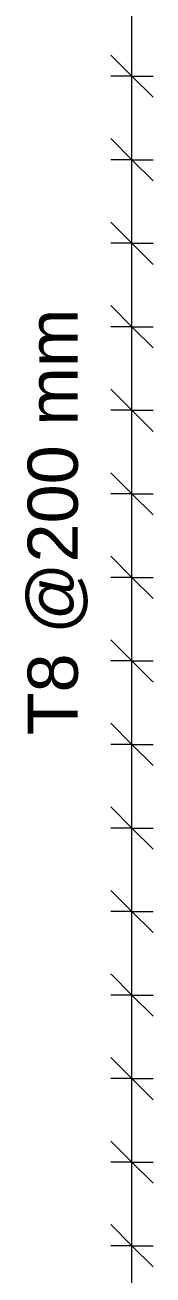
# Model space of a CAD drawing. Header units: millimetres. Extents: x -22025 to -1429, y -2879 to 29261.
# Drawn here: x -16735 to -16431, y 1601 to 4558 of the extents above; entities that cross this region are included whole.
import ezdxf

# ---------------------------------------------------------------- set-up
doc = ezdxf.new("R2010")
doc.units = ezdxf.units.MM
for name, color, linetype, lineweight in [('A-ANNO-DIMS', 211, 'Continuous', 9), ('A-ANNO-DIMS-50', 211, 'Continuous', 9), ('S-RBAR-IDEN', 171, 'Continuous', 9)]:
    doc.layers.add(name, color=color, linetype=linetype, lineweight=lineweight)
doc.styles.add('Arial', font='arial.ttf', dxfattribs={"height": 119.0625})
doc.dimstyles.new('Arrow_Filled_-_2_5_NI_UI_1', dxfattribs={"dimscale": 304.8, "dimtxt": 130.920493, "dimasz": 0.328084, "dimexe": 0.164042, "dimexo": 0.0625, "dimgap": 0.164042, "dimtad": 1, "dimdec": 4, "dimzin": 0, "dimdsep": 46, "dimtxsty": 'Arial', "dimblk1": 'OBLIQUE', "dimblk2": 'OBLIQUE', "dimsah": 1, "dimcen": 0.09, "dimazin": 0, "dimtfac": 1, "dimtdec": 4, "dimtix": 1, "dimtmove": 0, "dimatfit": 3, "dimfxl": 0.164042, "dimfxlon": 1, "dimtvp": 1, "dimtolj": 1, "dimtzin": 0, "dimarcsym": 2})

# ---------------------------------------------------------------- blocks, each defined once
blk = doc.blocks.new('DIMBLOCK96-Elevation Front Copy 1')
at = {"layer": 'A-ANNO-DIMS-50'}
for p, q in [((-16481, 1670), (-16531, 1720)), ((-16481, 1670), (-16531, 1670)), ((-16481, 1472.3), (-16481, 1670)), ((-16481, 1670), (-16431, 1620)), ((-16481, 1670), (-16431, 1670)), ((-16481, 1472.3), (-16531, 1522.3)), ((-16481, 1472.3), (-16531, 1472.3)), ((-16481, 1472.3), (-16431, 1422.3)), ((-16481, 1472.3), (-16431, 1472.3))]:
    blk.add_line(p, q, dxfattribs=at)
blk = doc.blocks.new('_Oblique')
at = {"color": 0, "linetype": 'ByBlock', "lineweight": -2}
blk.add_line((-0.5, -0.5), (0.5, 0.5), dxfattribs=at)
blk = doc.blocks.new('DIMBLOCK97-Elevation Front Copy 1')
at = {"layer": 'A-ANNO-DIMS-50'}
for p, q in [((-16481, 1867.7), (-16531, 1917.7)), ((-16481, 1867.7), (-16531, 1867.7)), ((-16481, 1670), (-16481, 1867.7)), ((-16481, 1867.7), (-16431, 1817.7)), ((-16481, 1867.7), (-16431, 1867.7)), ((-16481, 1670), (-16531, 1720)), ((-16481, 1670), (-16531, 1670)), ((-16481, 1670), (-16431, 1620)), ((-16481, 1670), (-16431, 1670))]:
    blk.add_line(p, q, dxfattribs=at)
blk = doc.blocks.new('DIMBLOCK98-Elevation Front Copy 1')
at = {"layer": 'A-ANNO-DIMS-50'}
for p, q in [((-16481, 2065.3), (-16531, 2115.3)), ((-16481, 2065.3), (-16531, 2065.3)), ((-16481, 1867.7), (-16481, 2065.3)), ((-16481, 2065.3), (-16431, 2015.3)), ((-16481, 2065.3), (-16431, 2065.3)), ((-16481, 1867.7), (-16531, 1917.7)), ((-16481, 1867.7), (-16531, 1867.7)), ((-16481, 1867.7), (-16431, 1817.7)), ((-16481, 1867.7), (-16431, 1867.7))]:
    blk.add_line(p, q, dxfattribs=at)
blk = doc.blocks.new('DIMBLOCK99-Elevation Front Copy 1')
at = {"layer": 'A-ANNO-DIMS-50'}
for p, q in [((-16481, 2263), (-16531, 2313)), ((-16481, 2263), (-16531, 2263)), ((-16481, 2065.3), (-16481, 2263)), ((-16481, 2263), (-16431, 2213)), ((-16481, 2263), (-16431, 2263)), ((-16481, 2065.3), (-16531, 2115.3)), ((-16481, 2065.3), (-16531, 2065.3)), ((-16481, 2065.3), (-16431, 2015.3)), ((-16481, 2065.3), (-16431, 2065.3))]:
    blk.add_line(p, q, dxfattribs=at)
blk = doc.blocks.new('DIMBLOCK100-Elevation Front Copy 1')
at = {"layer": 'A-ANNO-DIMS-50'}
for p, q in [((-16481, 2460.7), (-16531, 2510.7)), ((-16481, 2460.7), (-16531, 2460.7)), ((-16481, 2263), (-16481, 2460.7)), ((-16481, 2460.7), (-16431, 2410.7)), ((-16481, 2460.7), (-16431, 2460.7)), ((-16481, 2263), (-16531, 2313)), ((-16481, 2263), (-16531, 2263)), ((-16481, 2263), (-16431, 2213)), ((-16481, 2263), (-16431, 2263))]:
    blk.add_line(p, q, dxfattribs=at)
blk = doc.blocks.new('DIMBLOCK101-Elevation Front Copy 1')
at = {"layer": 'A-ANNO-DIMS-50'}
for p, q in [((-16481, 2658.3), (-16531, 2708.3)), ((-16481, 2658.3), (-16531, 2658.3)), ((-16481, 2460.7), (-16481, 2658.3)), ((-16481, 2658.3), (-16431, 2608.3)), ((-16481, 2658.3), (-16431, 2658.3)), ((-16481, 2460.7), (-16531, 2510.7)), ((-16481, 2460.7), (-16531, 2460.7)), ((-16481, 2460.7), (-16431, 2410.7)), ((-16481, 2460.7), (-16431, 2460.7))]:
    blk.add_line(p, q, dxfattribs=at)
blk = doc.blocks.new('DIMBLOCK102-Elevation Front Copy 1')
at = {"layer": 'A-ANNO-DIMS-50'}
for p, q in [((-16481, 2856), (-16531, 2906)), ((-16481, 2856), (-16531, 2856)), ((-16481, 2658.3), (-16481, 2856)), ((-16481, 2856), (-16431, 2806)), ((-16481, 2856), (-16431, 2856)), ((-16481, 2658.3), (-16531, 2708.3)), ((-16481, 2658.3), (-16531, 2658.3)), ((-16481, 2658.3), (-16431, 2608.3)), ((-16481, 2658.3), (-16431, 2658.3))]:
    blk.add_line(p, q, dxfattribs=at)
blk = doc.blocks.new('DIMBLOCK103-Elevation Front Copy 1')
at = {"layer": 'A-ANNO-DIMS-50'}
for p, q in [((-16481, 3053.7), (-16531, 3103.7)), ((-16481, 3053.7), (-16531, 3053.7)), ((-16481, 2856), (-16481, 3053.7)), ((-16481, 3053.7), (-16431, 3003.7)), ((-16481, 3053.7), (-16431, 3053.7)), ((-16481, 2856), (-16531, 2906)), ((-16481, 2856), (-16531, 2856)), ((-16481, 2856), (-16431, 2806)), ((-16481, 2856), (-16431, 2856))]:
    blk.add_line(p, q, dxfattribs=at)
blk = doc.blocks.new('DIMBLOCK104-Elevation Front Copy 1')
at = {"layer": 'A-ANNO-DIMS-50'}
for p, q in [((-16481, 3251.3), (-16531, 3301.3)), ((-16481, 3251.3), (-16531, 3251.3)), ((-16481, 3053.7), (-16481, 3251.3)), ((-16481, 3251.3), (-16431, 3201.3)), ((-16481, 3251.3), (-16431, 3251.3)), ((-16481, 3053.7), (-16531, 3103.7)), ((-16481, 3053.7), (-16531, 3053.7)), ((-16481, 3053.7), (-16431, 3003.7)), ((-16481, 3053.7), (-16431, 3053.7))]:
    blk.add_line(p, q, dxfattribs=at)
blk = doc.blocks.new('DIMBLOCK105-Elevation Front Copy 1')
at = {"layer": 'A-ANNO-DIMS-50'}
for p, q in [((-16481, 3449), (-16531, 3499)), ((-16481, 3449), (-16531, 3449)), ((-16481, 3251.3), (-16481, 3449)), ((-16481, 3449), (-16431, 3399)), ((-16481, 3449), (-16431, 3449)), ((-16481, 3251.3), (-16531, 3301.3)), ((-16481, 3251.3), (-16531, 3251.3)), ((-16481, 3251.3), (-16431, 3201.3)), ((-16481, 3251.3), (-16431, 3251.3))]:
    blk.add_line(p, q, dxfattribs=at)
blk = doc.blocks.new('DIMBLOCK106-Elevation Front Copy 1')
at = {"layer": 'A-ANNO-DIMS-50'}
for p, q in [((-16481, 3646.7), (-16531, 3696.7)), ((-16481, 3646.7), (-16531, 3646.7)), ((-16481, 3449), (-16481, 3646.7)), ((-16481, 3646.7), (-16431, 3596.7)), ((-16481, 3646.7), (-16431, 3646.7)), ((-16481, 3449), (-16531, 3499)), ((-16481, 3449), (-16531, 3449)), ((-16481, 3449), (-16431, 3399)), ((-16481, 3449), (-16431, 3449))]:
    blk.add_line(p, q, dxfattribs=at)
blk = doc.blocks.new('DIMBLOCK107-Elevation Front Copy 1')
at = {"layer": 'A-ANNO-DIMS-50'}
for p, q in [((-16481, 3844.3), (-16531, 3894.3)), ((-16481, 3844.3), (-16531, 3844.3)), ((-16481, 3646.7), (-16481, 3844.3)), ((-16481, 3844.3), (-16431, 3794.3)), ((-16481, 3844.3), (-16431, 3844.3)), ((-16481, 3646.7), (-16531, 3696.7)), ((-16481, 3646.7), (-16531, 3646.7)), ((-16481, 3646.7), (-16431, 3596.7)), ((-16481, 3646.7), (-16431, 3646.7))]:
    blk.add_line(p, q, dxfattribs=at)
blk = doc.blocks.new('DIMBLOCK108-Elevation Front Copy 1')
at = {"layer": 'A-ANNO-DIMS-50'}
for p, q in [((-16481, 4042), (-16531, 4092)), ((-16481, 4042), (-16531, 4042)), ((-16481, 3844.3), (-16481, 4042)), ((-16481, 4042), (-16431, 3992)), ((-16481, 4042), (-16431, 4042)), ((-16481, 3844.3), (-16531, 3894.3)), ((-16481, 3844.3), (-16531, 3844.3)), ((-16481, 3844.3), (-16431, 3794.3)), ((-16481, 3844.3), (-16431, 3844.3))]:
    blk.add_line(p, q, dxfattribs=at)
blk = doc.blocks.new('DIMBLOCK109-Elevation Front Copy 1')
at = {"layer": 'A-ANNO-DIMS-50'}
for p, q in [((-16481, 4239.7), (-16531, 4289.7)), ((-16481, 4239.7), (-16531, 4239.7)), ((-16481, 4042), (-16481, 4239.7)), ((-16481, 4239.7), (-16431, 4189.7)), ((-16481, 4239.7), (-16431, 4239.7)), ((-16481, 4042), (-16531, 4092)), ((-16481, 4042), (-16531, 4042)), ((-16481, 4042), (-16431, 3992)), ((-16481, 4042), (-16431, 4042))]:
    blk.add_line(p, q, dxfattribs=at)
blk = doc.blocks.new('DIMBLOCK110-Elevation Front Copy 1')
at = {"layer": 'A-ANNO-DIMS-50'}
for p, q in [((-16481, 4437.3), (-16531, 4487.3)), ((-16481, 4437.3), (-16531, 4437.3)), ((-16481, 4239.7), (-16481, 4437.3)), ((-16481, 4437.3), (-16431, 4387.3)), ((-16481, 4437.3), (-16431, 4437.3)), ((-16481, 4239.7), (-16531, 4289.7)), ((-16481, 4239.7), (-16531, 4239.7)), ((-16481, 4239.7), (-16431, 4189.7)), ((-16481, 4239.7), (-16431, 4239.7))]:
    blk.add_line(p, q, dxfattribs=at)
blk = doc.blocks.new('DIMBLOCK111-Elevation Front Copy 1')
at = {"layer": 'A-ANNO-DIMS-50'}
for p, q in [((-16481, 4635), (-16531, 4685)), ((-16481, 4635), (-16531, 4635)), ((-16481, 4437.3), (-16481, 4635)), ((-16481, 4635), (-16431, 4585)), ((-16481, 4635), (-16431, 4635)), ((-16481, 4437.3), (-16531, 4487.3)), ((-16481, 4437.3), (-16531, 4437.3)), ((-16481, 4437.3), (-16431, 4387.3)), ((-16481, 4437.3), (-16431, 4437.3))]:
    blk.add_line(p, q, dxfattribs=at)
blk = doc.blocks.new('DIMBLOCK127-Elevation Front Copy 1')
at = {"layer": 'A-ANNO-DIMS-50'}
for p, q in [((-16481, 7600), (-16531, 7650)), ((-16481, 7600), (-16531, 7600)), ((-16481, -1295), (-16481, 7600)), ((-16481, 7402.3), (-16481, 7600)), ((-16481, 7600), (-16431, 7550)), ((-16481, 7600), (-16431, 7600)), ((-16481, 7402.3), (-16531, 7452.3)), ((-16481, 7402.3), (-16531, 7402.3)), ((-16481, 7204.7), (-16481, 7402.3)), ((-16481, 7402.3), (-16431, 7352.3)), ((-16481, 7402.3), (-16431, 7402.3)), ((-16481, 7204.7), (-16531, 7254.7)), ((-16481, 7204.7), (-16531, 7204.7)), ((-16481, 7007), (-16481, 7204.7)), ((-16481, 7204.7), (-16431, 7154.7)), ((-16481, 7204.7), (-16431, 7204.7)), ((-16481, 7007), (-16531, 7057)), ((-16481, 7007), (-16531, 7007)), ((-16481, 6809.3), (-16481, 7007)), ((-16481, 7007), (-16431, 6957)), ((-16481, 7007), (-16431, 7007)), ((-16481, 6809.3), (-16531, 6859.3)), ((-16481, 6809.3), (-16531, 6809.3)), ((-16481, 6611.7), (-16481, 6809.3)), ((-16481, 6809.3), (-16431, 6759.3)), ((-16481, 6809.3), (-16431, 6809.3)), ((-16481, 6611.7), (-16531, 6661.7)), ((-16481, 6611.7), (-16531, 6611.7)), ((-16481, 6414), (-16481, 6611.7)), ((-16481, 6611.7), (-16431, 6561.7)), ((-16481, 6611.7), (-16431, 6611.7)), ((-16481, 6414), (-16531, 6464)), ((-16481, 6414), (-16531, 6414)), ((-16481, 6216.3), (-16481, 6414)), ((-16481, 6414), (-16431, 6364)), ((-16481, 6414), (-16431, 6414)), ((-16481, 6216.3), (-16531, 6266.3)), ((-16481, 6216.3), (-16531, 6216.3)), ((-16481, 6018.7), (-16481, 6216.3)), ((-16481, 6216.3), (-16431, 6166.3)), ((-16481, 6216.3), (-16431, 6216.3)), ((-16481, 6018.7), (-16531, 6068.7)), ((-16481, 6018.7), (-16531, 6018.7)), ((-16481, 5821), (-16481, 6018.7)), ((-16481, 6018.7), (-16431, 5968.7)), ((-16481, 6018.7), (-16431, 6018.7)), ((-16481, 5821), (-16531, 5871)), ((-16481, 5821), (-16531, 5821)), ((-16481, 5623.3), (-16481, 5821)), ((-16481, 5821), (-16431, 5771)), ((-16481, 5821), (-16431, 5821)), ((-16481, 5623.3), (-16531, 5673.3)), ((-16481, 5623.3), (-16531, 5623.3)), ((-16481, 5425.7), (-16481, 5623.3)), ((-16481, 5623.3), (-16431, 5573.3)), ((-16481, 5623.3), (-16431, 5623.3)), ((-16481, 5425.7), (-16531, 5475.7)), ((-16481, 5425.7), (-16531, 5425.7)), ((-16481, 5228), (-16481, 5425.7)), ((-16481, 5425.7), (-16431, 5375.7)), ((-16481, 5425.7), (-16431, 5425.7)), ((-16481, 5228), (-16531, 5278)), ((-16481, 5228), (-16531, 5228)), ((-16481, 5030.3), (-16481, 5228)), ((-16481, 5228), (-16431, 5178)), ((-16481, 5228), (-16431, 5228)), ((-16481, 5030.3), (-16531, 5080.3)), ((-16481, 5030.3), (-16531, 5030.3)), ((-16481, 4832.7), (-16481, 5030.3)), ((-16481, 5030.3), (-16431, 4980.3)), ((-16481, 5030.3), (-16431, 5030.3)), ((-16481, 4832.7), (-16531, 4882.7)), ((-16481, 4832.7), (-16531, 4832.7)), ((-16481, 4635), (-16481, 4832.7)), ((-16481, 4832.7), (-16431, 4782.7)), ((-16481, 4832.7), (-16431, 4832.7)), ((-16481, 4635), (-16531, 4685)), ((-16481, 4635), (-16531, 4635)), ((-16481, 4437.3), (-16481, 4635)), ((-16481, 4635), (-16431, 4585)), ((-16481, 4635), (-16431, 4635)), ((-16481, 4437.3), (-16531, 4487.3)), ((-16481, 4437.3), (-16531, 4437.3)), ((-16481, 4239.7), (-16481, 4437.3)), ((-16481, 4437.3), (-16431, 4387.3)), ((-16481, 4437.3), (-16431, 4437.3)), ((-16481, 4239.7), (-16531, 4289.7)), ((-16481, 4239.7), (-16531, 4239.7)), ((-16481, 4042), (-16481, 4239.7)), ((-16481, 4239.7), (-16431, 4189.7)), ((-16481, 4239.7), (-16431, 4239.7)), ((-16481, 4042), (-16531, 4092)), ((-16481, 4042), (-16531, 4042)), ((-16481, 3844.3), (-16481, 4042)), ((-16481, 4042), (-16431, 3992)), ((-16481, 4042), (-16431, 4042)), ((-16481, 3844.3), (-16531, 3894.3)), ((-16481, 3844.3), (-16531, 3844.3)), ((-16481, 3646.7), (-16481, 3844.3)), ((-16481, 3844.3), (-16431, 3794.3)), ((-16481, 3844.3), (-16431, 3844.3)), ((-16481, 3646.7), (-16531, 3696.7)), ((-16481, 3646.7), (-16531, 3646.7)), ((-16481, 3449), (-16481, 3646.7)), ((-16481, 3646.7), (-16431, 3596.7)), ((-16481, 3646.7), (-16431, 3646.7)), ((-16481, 3449), (-16531, 3499)), ((-16481, 3449), (-16531, 3449)), ((-16481, 3251.3), (-16481, 3449)), ((-16481, 3449), (-16431, 3399)), ((-16481, 3449), (-16431, 3449)), ((-16481, 3251.3), (-16531, 3301.3)), ((-16481, 3251.3), (-16531, 3251.3)), ((-16481, 3053.7), (-16481, 3251.3)), ((-16481, 3251.3), (-16431, 3201.3)), ((-16481, 3251.3), (-16431, 3251.3)), ((-16481, 3053.7), (-16531, 3103.7)), ((-16481, 3053.7), (-16531, 3053.7)), ((-16481, 2856), (-16481, 3053.7)), ((-16481, 3053.7), (-16431, 3003.7)), ((-16481, 3053.7), (-16431, 3053.7)), ((-16481, 2856), (-16531, 2906)), ((-16481, 2856), (-16531, 2856)), ((-16481, 2658.3), (-16481, 2856)), ((-16481, 2856), (-16431, 2806)), ((-16481, 2856), (-16431, 2856)), ((-16481, 2658.3), (-16531, 2708.3)), ((-16481, 2658.3), (-16531, 2658.3)), ((-16481, 2460.7), (-16481, 2658.3)), ((-16481, 2658.3), (-16431, 2608.3)), ((-16481, 2658.3), (-16431, 2658.3)), ((-16481, 2460.7), (-16531, 2510.7)), ((-16481, 2460.7), (-16531, 2460.7)), ((-16481, 2263), (-16481, 2460.7)), ((-16481, 2460.7), (-16431, 2410.7)), ((-16481, 2460.7), (-16431, 2460.7)), ((-16481, 2263), (-16531, 2313)), ((-16481, 2263), (-16531, 2263)), ((-16481, 2065.3), (-16481, 2263)), ((-16481, 2263), (-16431, 2213)), ((-16481, 2263), (-16431, 2263)), ((-16481, 2065.3), (-16531, 2115.3)), ((-16481, 2065.3), (-16531, 2065.3)), ((-16481, 1867.7), (-16481, 2065.3)), ((-16481, 2065.3), (-16431, 2015.3)), ((-16481, 2065.3), (-16431, 2065.3)), ((-16481, 1867.7), (-16531, 1917.7)), ((-16481, 1867.7), (-16531, 1867.7)), ((-16481, 1670), (-16481, 1867.7)), ((-16481, 1867.7), (-16431, 1817.7)), ((-16481, 1867.7), (-16431, 1867.7)), ((-16481, 1670), (-16531, 1720)), ((-16481, 1670), (-16531, 1670)), ((-16481, 1472.3), (-16481, 1670)), ((-16481, 1670), (-16431, 1620)), ((-16481, 1670), (-16431, 1670)), ((-16481, 1472.3), (-16531, 1522.3)), ((-16481, 1472.3), (-16531, 1472.3)), ((-16481, 1274.7), (-16481, 1472.3)), ((-16481, 1472.3), (-16431, 1422.3)), ((-16481, 1472.3), (-16431, 1472.3)), ((-16481, 1274.7), (-16531, 1324.7)), ((-16481, 1274.7), (-16531, 1274.7)), ((-16481, 1077), (-16481, 1274.7)), ((-16481, 1274.7), (-16431, 1224.7)), ((-16481, 1274.7), (-16431, 1274.7)), ((-16481, 1077), (-16531, 1127)), ((-16481, 1077), (-16531, 1077)), ((-16481, 879.3), (-16481, 1077)), ((-16481, 1077), (-16431, 1027)), ((-16481, 1077), (-16431, 1077)), ((-16481, 879.3), (-16531, 929.3)), ((-16481, 879.3), (-16531, 879.3)), ((-16481, 681.7), (-16481, 879.3)), ((-16481, 879.3), (-16431, 829.3)), ((-16481, 879.3), (-16431, 879.3)), ((-16481, 681.7), (-16531, 731.7)), ((-16481, 681.7), (-16531, 681.7)), ((-16481, 484), (-16481, 681.7)), ((-16481, 681.7), (-16431, 631.7)), ((-16481, 681.7), (-16431, 681.7)), ((-16481, 484), (-16531, 534)), ((-16481, 484), (-16531, 484)), ((-16481, 286.3), (-16481, 484)), ((-16481, 484), (-16431, 434)), ((-16481, 484), (-16431, 484)), ((-16481, 286.3), (-16531, 336.3)), ((-16481, 286.3), (-16531, 286.3)), ((-16481, 88.7), (-16481, 286.3)), ((-16481, 286.3), (-16431, 236.3)), ((-16481, 286.3), (-16431, 286.3)), ((-16481, 88.7), (-16531, 138.7)), ((-16481, 88.7), (-16531, 88.7)), ((-16481, -109), (-16481, 88.7)), ((-16481, 88.7), (-16431, 38.7)), ((-16481, 88.7), (-16431, 88.7)), ((-16481, -109), (-16531, -59)), ((-16481, -109), (-16531, -109)), ((-16481, -306.7), (-16481, -109)), ((-16481, -109), (-16431, -159)), ((-16481, -109), (-16431, -109)), ((-16481, -306.7), (-16531, -256.7)), ((-16481, -306.7), (-16531, -306.7)), ((-16481, -504.3), (-16481, -306.7)), ((-16481, -306.7), (-16431, -356.7)), ((-16481, -306.7), (-16431, -306.7)), ((-16481, -504.3), (-16531, -454.3)), ((-16481, -504.3), (-16531, -504.3)), ((-16481, -702), (-16481, -504.3)), ((-16481, -504.3), (-16431, -554.3)), ((-16481, -504.3), (-16431, -504.3)), ((-16481, -702), (-16531, -652)), ((-16481, -702), (-16531, -702)), ((-16481, -899.7), (-16481, -702)), ((-16481, -702), (-16431, -752)), ((-16481, -702), (-16431, -702)), ((-16481, -899.7), (-16531, -849.7)), ((-16481, -899.7), (-16531, -899.7)), ((-16481, -1097.3), (-16481, -899.7)), ((-16481, -899.7), (-16431, -949.7)), ((-16481, -899.7), (-16431, -899.7)), ((-16481, -1097.3), (-16531, -1047.3)), ((-16481, -1097.3), (-16531, -1097.3)), ((-16481, -1295), (-16481, -1097.3)), ((-16481, -1097.3), (-16431, -1147.3)), ((-16481, -1097.3), (-16431, -1097.3)), ((-16481, -1295), (-16531, -1245)), ((-16481, -1295), (-16531, -1295)), ((-16481, -1295), (-16431, -1345)), ((-16481, -1295), (-16431, -1295))]:
    blk.add_line(p, q, dxfattribs=at)
blk = doc.blocks.new('_None')

msp = doc.modelspace()

# ---------------------------------------------------------------- dimensions: what is measured, and where the dimension line sits
at = {"layer": 'A-ANNO-DIMS'}
for base, p1, p2, text, override, picture, middle in [((-16481.03952, 7600), (-16531.03952, -1295), (-16531.03952, 7600), '8895', {"dimpost": '<>', "dimblk1": 'None', "dimblk2": 'None', "dimsah": 1, "dimfxl": 8895}, 'DIMBLOCK127-Elevation Front Copy 1', (-16591.82961, 3152.5)), ((-16481.03952, 4635), (-16531.03952, 4437.33333), (-16531.03952, 4635), ' ', {"dimpost": '<>', "dimfxl": 197.666667}, 'DIMBLOCK111-Elevation Front Copy 1', (-16481.03952, 4536.16667)), ((-16481.03952, 4437.33333), (-16531.03952, 4239.66667), (-16531.03952, 4437.33333), ' ', {"dimpost": '<>', "dimfxl": 197.666667}, 'DIMBLOCK110-Elevation Front Copy 1', (-16481.03952, 4338.5)), ((-16481.03952, 4239.66667), (-16531.03952, 4042), (-16531.03952, 4239.66667), ' ', {"dimpost": '<>', "dimfxl": 197.666667}, 'DIMBLOCK109-Elevation Front Copy 1', (-16481.03952, 4140.83333)), ((-16481.03952, 4042), (-16531.03952, 3844.33333), (-16531.03952, 4042), ' ', {"dimpost": '<>', "dimfxl": 197.666667}, 'DIMBLOCK108-Elevation Front Copy 1', (-16481.03952, 3943.16667)), ((-16481.03952, 3844.33333), (-16531.03952, 3646.66667), (-16531.03952, 3844.33333), ' ', {"dimpost": '<>', "dimfxl": 197.666667}, 'DIMBLOCK107-Elevation Front Copy 1', (-16481.03952, 3745.5)), ((-16481.03952, 3646.66667), (-16531.03952, 3449), (-16531.03952, 3646.66667), ' ', {"dimpost": '<>', "dimfxl": 197.666667}, 'DIMBLOCK106-Elevation Front Copy 1', (-16481.03952, 3547.83333)), ((-16481.03952, 3449), (-16531.03952, 3251.33333), (-16531.03952, 3449), ' ', {"dimpost": '<>', "dimfxl": 197.666667}, 'DIMBLOCK105-Elevation Front Copy 1', (-16481.03952, 3350.16667)), ((-16481.03952, 3251.33333), (-16531.03952, 3053.66667), (-16531.03952, 3251.33333), ' ', {"dimpost": '<>', "dimfxl": 197.666667}, 'DIMBLOCK104-Elevation Front Copy 1', (-16481.03952, 3152.5)), ((-16481.03952, 3053.66667), (-16531.03952, 2856), (-16531.03952, 3053.66667), ' ', {"dimpost": '<>', "dimfxl": 197.666667}, 'DIMBLOCK103-Elevation Front Copy 1', (-16481.03952, 2954.83333)), ((-16481.03952, 2856), (-16531.03952, 2658.33333), (-16531.03952, 2856), ' ', {"dimpost": '<>', "dimfxl": 197.666667}, 'DIMBLOCK102-Elevation Front Copy 1', (-16481.03952, 2757.16667)), ((-16481.03952, 2658.33333), (-16531.03952, 2460.66667), (-16531.03952, 2658.33333), ' ', {"dimpost": '<>', "dimfxl": 197.666667}, 'DIMBLOCK101-Elevation Front Copy 1', (-16481.03952, 2559.5)), ((-16481.03952, 2460.66667), (-16531.03952, 2263), (-16531.03952, 2460.66667), ' ', {"dimpost": '<>', "dimfxl": 197.666667}, 'DIMBLOCK100-Elevation Front Copy 1', (-16481.03952, 2361.83333)), ((-16481.03952, 2263), (-16531.03952, 2065.33333), (-16531.03952, 2263), ' ', {"dimpost": '<>', "dimfxl": 197.666667}, 'DIMBLOCK99-Elevation Front Copy 1', (-16481.03952, 2164.16667)), ((-16481.03952, 2065.33333), (-16531.03952, 1867.66667), (-16531.03952, 2065.33333), ' ', {"dimpost": '<>', "dimfxl": 197.666667}, 'DIMBLOCK98-Elevation Front Copy 1', (-16481.03952, 1966.5)), ((-16481.03952, 1867.66667), (-16531.03952, 1670), (-16531.03952, 1867.66667), ' ', {"dimpost": '<>', "dimfxl": 197.666667}, 'DIMBLOCK97-Elevation Front Copy 1', (-16481.03952, 1768.83333)), ((-16481.03952, 1670), (-16531.03952, 1472.33333), (-16531.03952, 1670), ' ', {"dimpost": '<>', "dimfxl": 197.666667}, 'DIMBLOCK96-Elevation Front Copy 1', (-16481.03952, 1571.16667))]:
    dim = msp.add_linear_dim(base=base, p1=p1, p2=p2, angle=90, text=text, dimstyle='Arrow_Filled_-_2_5_NI_UI_1', override=override, dxfattribs=at)
    dim.commit()
    dim.dimension.update_dxf_attribs({"geometry": picture, "text_midpoint": middle})

# ---------------------------------------------------------------- next in the draw order: texts
at = {"layer": 'S-RBAR-IDEN', "insert": (-16728.52923, 2877.42879), "char_height": 119.0625, "width": 1238.6071875, "attachment_point": 1, "rotation": 90, "style": 'Arial', "bg_fill": 3, "box_fill_scale": 0, "bg_fill_color": 256, "bg_fill_true_color": 3254780160, "bg_fill_transparency": 256}
msp.add_mtext('T8 @200 mm', dxfattribs=at)

doc.saveas('drawing.dxf')
